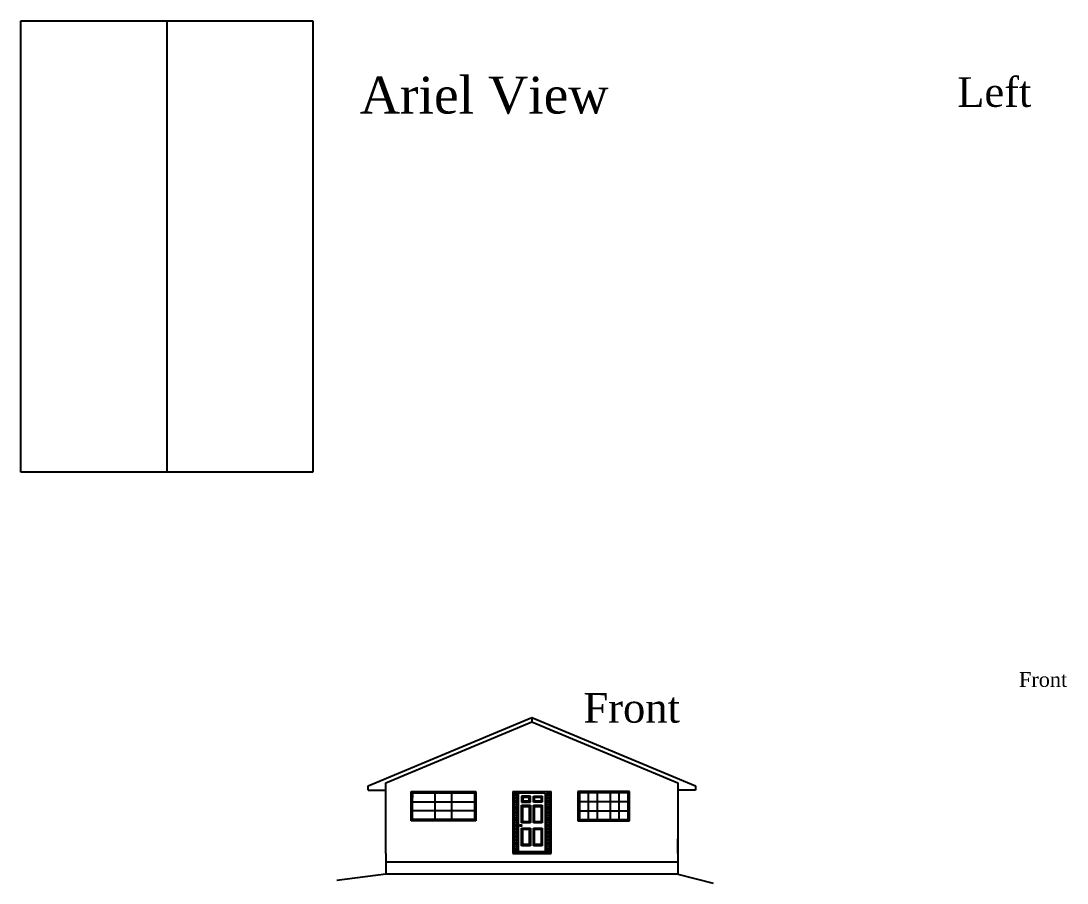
# Model space of a CAD drawing. Header units: inches. Extents: x -1736 to 1523, y -803 to 1452.
# Drawn here: x -1736 to -317, y 19 to 1188 of the extents above; entities that cross this region are included whole.
import ezdxf

# ---------------------------------------------------------------- set-up
doc = ezdxf.new("R2010")
doc.units = ezdxf.units.IN
doc.header["$MEASUREMENT"] = 0

msp = doc.modelspace()

# ---------------------------------------------------------------- linework, layer by layer
for p, q in [((-1736.1259, 1188.4583), (-1340.1259, 1188.4583)), ((-1736.1259, 576.4583), (-1736.1259, 1188.4583)), ((-1538.1259, 1188.4583), (-1538.1259, 576.4583)), ((-1340.1259, 1188.4583), (-1340.1259, 576.4583)), ((-1340.1259, 576.4583), (-1736.1259, 576.4583)), ((-1264.8272, 150.9825), (-1042.8436, 243.4893)), ((-1042.8436, 243.4893), (-820.8272, 150.9825)), ((-1042.8436, 243.4893), (-1042.8272, 237.5241)), ((-1240.8272, 155.0241), (-1042.8272, 237.5241)), ((-1042.8272, 237.5241), (-844.8272, 155.0241)), ((-1264.8272, 145.0241), (-1264.8272, 150.9825)), ((-1264.8272, 145.0241), (-1240.8272, 145.0241)), ((-1240.8272, 59.0241), (-1240.8272, 155.0241)), ((-1206.8272, 143.0672), (-1118.8272, 143.0672)), ((-1206.8272, 103.0672), (-1206.8272, 143.0672)), ((-1204.8272, 141.0672), (-1206.8272, 143.0672)), ((-1120.8272, 141.0672), (-1118.8272, 143.0672)), ((-1118.8272, 143.0672), (-1118.8272, 103.0672)), ((-1068.8272, 143.0469), (-1068.8272, 59.0241)), ((-1068.8272, 143.0469), (-1066.8272, 141.0437)), ((-1068.8272, 143.0469), (-1016.8272, 143.0258)), ((-1018.8272, 141.0241), (-1016.8272, 143.0258)), ((-1016.8272, 59.0241), (-1016.8272, 143.0258)), ((-910.3272, 143.0672), (-980.3272, 143.0672)), ((-980.3272, 143.0672), (-980.3272, 103.0672)), ((-978.3272, 141.0672), (-980.3272, 143.0672)), ((-912.3272, 141.0672), (-910.3272, 143.0672)), ((-910.3272, 103.0672), (-910.3272, 143.0672)), ((-844.8272, 155.0241), (-844.8272, 31.0241)), ((-820.8272, 145.0241), (-844.8272, 145.0241)), ((-820.8272, 150.9825), (-820.8272, 145.0241)), ((-1204.8272, 105.0672), (-1204.8272, 141.0672)), ((-1204.8272, 141.0672), (-1120.8272, 141.0672)), ((-1204.8272, 129.0672), (-1120.8272, 129.0672)), ((-1204.7838, 139.0241), (-1204.786, 135.0241)), ((-1173.8272, 105.0672), (-1173.8272, 141.0672)), ((-1151.8272, 141.0672), (-1151.8272, 105.0672)), ((-1120.8272, 141.0672), (-1120.8272, 105.0672)), ((-1066.8272, 141.0437), (-1066.8272, 61.0469)), ((-1062.7827, 141.0437), (-1066.8272, 141.0437)), ((-1066.8272, 139.0469), (-1062.7838, 139.0447)), ((-1062.7849, 137.0241), (-1066.8272, 137.0241)), ((-1062.7865, 134.0241), (-1066.8272, 134.0241)), ((-1062.7882, 131.0241), (-1066.8272, 131.0241)), ((-1062.7898, 128.0241), (-1066.8272, 128.0241)), ((-1062.8261, 61.0448), (-1062.7827, 141.0437)), ((-1060.8261, 61.0437), (-1060.7827, 141.0437)), ((-1024.7827, 141.0241), (-1060.7827, 141.0437)), ((-1060.7827, 141.0437), (-1024.7827, 141.0241)), ((-1056.785, 136.7915), (-1056.7895, 128.5415)), ((-1055.1886, 130.1406), (-1056.7895, 128.5415)), ((-1056.7895, 128.5415), (-1044.7895, 128.535)), ((-1044.785, 136.785), (-1056.785, 136.7915)), ((-1055.1859, 135.1906), (-1056.785, 136.7915)), ((-1056.5851, 136.5914), (-1056.5894, 128.7414)), ((-1056.5894, 128.7414), (-1044.9894, 128.7351)), ((-1044.9852, 136.5851), (-1056.5851, 136.5914)), ((-1056.3853, 136.3913), (-1056.3893, 128.9413)), ((-1056.3893, 128.9413), (-1045.1893, 128.9352)), ((-1045.1853, 136.3852), (-1056.3853, 136.3913)), ((-1056.1854, 136.1912), (-1056.1892, 129.1412)), ((-1056.1892, 129.1412), (-1045.3892, 129.1353)), ((-1045.3854, 136.1853), (-1056.1854, 136.1912)), ((-1055.4888, 129.8408), (-1055.4857, 135.4908)), ((-1046.0888, 129.8357), (-1055.4888, 129.8408)), ((-1055.4857, 135.4908), (-1046.0857, 135.4857)), ((-1055.1859, 135.1906), (-1055.1886, 130.1406)), ((-1055.1886, 130.1406), (-1046.3886, 130.1359)), ((-1046.3859, 135.1859), (-1055.1859, 135.1906)), ((-1046.3886, 130.1359), (-1046.3859, 135.1859)), ((-1046.3886, 130.1359), (-1044.7895, 128.535)), ((-1044.785, 136.785), (-1046.3859, 135.1859)), ((-1046.0859, 135.1857), (-1046.0888, 129.8357)), ((-1046.0857, 135.4857), (-1046.0859, 135.1857)), ((-1045.3892, 129.1353), (-1045.3854, 136.1853)), ((-1045.1893, 128.9352), (-1045.1853, 136.3852)), ((-1044.9894, 128.7351), (-1044.9852, 136.5851)), ((-1044.7895, 128.535), (-1044.785, 136.785)), ((-1040.7895, 128.5328), (-1040.785, 136.7828)), ((-1039.1886, 130.1319), (-1040.7895, 128.5328)), ((-1028.7895, 128.5263), (-1040.7895, 128.5328)), ((-1040.785, 136.7828), (-1028.785, 136.7763)), ((-1039.1859, 135.1819), (-1040.785, 136.7828)), ((-1040.785, 136.7828), (-1028.785, 136.7763)), ((-1040.5894, 128.7327), (-1040.5852, 136.5827)), ((-1028.9894, 128.7264), (-1040.5894, 128.7327)), ((-1040.5852, 136.5827), (-1028.9852, 136.5764)), ((-1040.3893, 128.9326), (-1040.3853, 136.3826)), ((-1029.1893, 128.9265), (-1040.3893, 128.9326)), ((-1040.3853, 136.3826), (-1029.1853, 136.3765)), ((-1040.1692, 129.1525), (-1040.1654, 136.1625)), ((-1029.4092, 129.1466), (-1040.1692, 129.1525)), ((-1040.1654, 136.1625), (-1029.4054, 136.1566)), ((-1039.4888, 129.8321), (-1039.4857, 135.4821)), ((-1030.0888, 129.827), (-1039.4888, 129.8321)), ((-1039.4857, 135.4821), (-1030.0857, 135.477)), ((-1039.1886, 130.1319), (-1039.1859, 135.1819)), ((-1030.3887, 130.1272), (-1039.1886, 130.1319)), ((-1039.1859, 135.1819), (-1030.3859, 135.1772)), ((-1030.3859, 135.1772), (-1030.3887, 130.1272)), ((-1028.7895, 128.5263), (-1030.3887, 130.1272)), ((-1028.785, 136.7763), (-1030.3859, 135.1772)), ((-1030.0859, 135.177), (-1030.0888, 129.827)), ((-1030.0857, 135.477), (-1030.0859, 135.177)), ((-1029.4054, 136.1566), (-1029.4092, 129.1466)), ((-1028.785, 136.7763), (-1029.405, 136.7766)), ((-1029.1853, 136.3765), (-1029.1893, 128.9265)), ((-1028.9852, 136.5764), (-1028.9894, 128.7264)), ((-1028.785, 136.7763), (-1028.7895, 128.5263)), ((-1028.785, 136.7763), (-1028.7854, 136.1563)), ((-1024.7827, 141.0241), (-1028.7827, 141.0263)), ((-1024.7827, 141.0241), (-1024.8261, 61.0241)), ((-1022.7827, 141.0241), (-1022.8261, 61.0231)), ((-1018.8272, 128.0241), (-1022.7898, 128.0241)), ((-1018.8272, 131.0241), (-1022.7882, 131.0241)), ((-1018.8272, 134.0241), (-1022.7865, 134.0241)), ((-1018.8272, 137.0241), (-1022.7849, 137.0241)), ((-1018.8272, 139.0209), (-1022.7838, 139.0231)), ((-1022.7827, 141.0241), (-1018.8272, 141.0241)), ((-1018.8272, 61.0209), (-1018.8272, 141.0241)), ((-912.3272, 141.0672), (-978.3272, 141.0672)), ((-978.3272, 141.0672), (-978.3272, 105.0672)), ((-912.3272, 129.0672), (-978.3272, 129.0672)), ((-966.3272, 141.0672), (-966.3272, 105.0672)), ((-954.3272, 141.0672), (-954.3272, 105.0672)), ((-936.3272, 105.0672), (-936.3272, 141.0672)), ((-924.3272, 105.0672), (-924.3272, 141.0672)), ((-912.3272, 105.0672), (-912.3272, 141.0672)), ((-1120.8272, 117.0672), (-1204.8272, 117.0672)), ((-1062.7914, 125.0241), (-1066.8272, 125.0241)), ((-1062.7931, 122.0241), (-1066.8272, 122.0241)), ((-1062.7947, 119.0241), (-1066.8272, 119.0241)), ((-1062.7963, 116.0241), (-1066.8272, 116.0241)), ((-1056.8047, 100.5415), (-1056.7917, 124.5415)), ((-1056.7917, 124.5415), (-1044.7917, 124.535)), ((-1055.1926, 122.9406), (-1056.7917, 124.5415)), ((-1056.6046, 100.7414), (-1056.5918, 124.3414)), ((-1056.5918, 124.3414), (-1044.9918, 124.3351)), ((-1056.4045, 100.9413), (-1056.3919, 124.1413)), ((-1056.3919, 124.1413), (-1045.1919, 124.1352)), ((-1056.2044, 101.1412), (-1056.192, 123.9412)), ((-1056.192, 123.9412), (-1045.392, 123.9353)), ((-1055.504, 101.8408), (-1055.4924, 123.2408)), ((-1055.4924, 123.2408), (-1046.0924, 123.2357)), ((-1055.2038, 102.1406), (-1055.1926, 122.9406)), ((-1055.1926, 122.9406), (-1046.3926, 122.9359)), ((-1046.3926, 122.9359), (-1046.4038, 102.1359)), ((-1044.7917, 124.535), (-1046.3926, 122.9359)), ((-1046.0926, 122.9357), (-1046.104, 101.8357)), ((-1046.0924, 123.2357), (-1046.0926, 122.9357)), ((-1045.392, 123.9353), (-1045.4044, 101.1353)), ((-1045.1919, 124.1352), (-1045.2045, 100.9352)), ((-1044.9918, 124.3351), (-1045.0046, 100.7351)), ((-1044.7917, 124.535), (-1044.8047, 100.535)), ((-1040.8047, 100.5328), (-1040.7917, 124.5328)), ((-1040.7917, 124.5328), (-1028.7917, 124.5263)), ((-1039.1926, 122.9319), (-1040.7917, 124.5328)), ((-1040.6046, 100.7327), (-1040.5918, 124.3327)), ((-1040.5918, 124.3327), (-1028.9918, 124.3264)), ((-1040.4045, 100.9326), (-1040.3919, 124.1326)), ((-1040.3919, 124.1326), (-1029.1919, 124.1265)), ((-1040.2044, 101.1325), (-1040.192, 123.9325)), ((-1040.192, 123.9325), (-1029.392, 123.9266)), ((-1039.504, 101.8321), (-1039.4924, 123.2321)), ((-1039.4924, 123.2321), (-1030.0924, 123.227)), ((-1039.2038, 102.132), (-1039.1926, 122.9319)), ((-1039.1926, 122.9319), (-1030.3926, 122.9272)), ((-1030.3926, 122.9272), (-1030.4038, 102.1272)), ((-1028.7917, 124.5263), (-1030.3926, 122.9272)), ((-1030.0926, 122.927), (-1030.104, 101.827)), ((-1030.0924, 123.227), (-1030.0926, 122.927)), ((-1029.392, 123.9266), (-1029.4044, 101.1266)), ((-1029.1919, 124.1265), (-1029.2045, 100.9265)), ((-1028.9918, 124.3264), (-1029.0046, 100.7264)), ((-1028.9918, 124.3264), (-1029.0046, 100.7264)), ((-1028.7917, 124.5263), (-1028.8047, 100.5263)), ((-1018.8272, 116.0241), (-1022.7963, 116.0241)), ((-1018.8272, 119.0241), (-1022.7947, 119.0241)), ((-1018.8272, 122.0241), (-1022.793, 122.0241)), ((-1018.8272, 125.0241), (-1022.7914, 125.0241)), ((-978.3272, 117.0672), (-912.3272, 117.0672)), ((-1118.8272, 105.0672), (-1206.8272, 105.0672)), ((-1118.8272, 103.0672), (-1206.8272, 103.0672)), ((-1062.7979, 113.0241), (-1066.8272, 113.0241)), ((-1062.7996, 110.0241), (-1066.8272, 110.0241)), ((-1062.8012, 107.0241), (-1066.8272, 107.0241)), ((-1062.8028, 104.0241), (-1066.8272, 104.0241)), ((-1062.8044, 101.0241), (-1066.8272, 101.0241)), ((-1055.2038, 102.1406), (-1056.8047, 100.5415)), ((-1044.8047, 100.535), (-1056.8047, 100.5415)), ((-1045.0046, 100.7351), (-1056.6046, 100.7414)), ((-1045.2045, 100.9352), (-1056.4045, 100.9413)), ((-1045.4044, 101.1353), (-1056.2044, 101.1412)), ((-1046.104, 101.8357), (-1055.504, 101.8408)), ((-1046.4038, 102.1359), (-1055.2038, 102.1406)), ((-1044.8047, 100.535), (-1046.4038, 102.1359)), ((-1039.2038, 102.132), (-1040.8047, 100.5328)), ((-1028.8047, 100.5263), (-1040.8047, 100.5328)), ((-1029.0046, 100.7264), (-1040.6046, 100.7327)), ((-1029.2045, 100.9265), (-1040.4045, 100.9326)), ((-1029.4044, 101.1266), (-1040.2044, 101.1325)), ((-1030.104, 101.827), (-1039.504, 101.8321)), ((-1030.4038, 102.1272), (-1039.2038, 102.132)), ((-1028.8047, 100.5263), (-1030.4038, 102.1272)), ((-1018.8272, 101.0241), (-1022.8044, 101.0241)), ((-1018.8272, 104.0241), (-1022.8028, 104.0241)), ((-1018.8272, 107.0241), (-1022.8012, 107.0241)), ((-1018.8272, 110.0241), (-1022.7996, 110.0241)), ((-1018.8272, 113.0241), (-1022.7979, 113.0241)), ((-980.3272, 105.0672), (-910.3272, 105.0672)), ((-980.3272, 103.0672), (-910.3272, 103.0672)), ((-1062.8061, 98.0241), (-1066.8272, 98.0241)), ((-1062.8077, 95.0241), (-1066.8272, 95.0241)), ((-1062.8093, 92.0241), (-1066.8272, 92.0241)), ((-1062.8109, 89.0241), (-1066.8272, 89.0241)), ((-1062.8126, 86.0241), (-1066.8272, 86.0241)), ((-1056.8215, 69.5415), (-1056.8085, 93.5415)), ((-1056.8085, 93.5415), (-1044.8085, 93.535)), ((-1055.2094, 91.9406), (-1056.8085, 93.5415)), ((-1056.6214, 69.7414), (-1056.6085, 93.5414)), ((-1056.6214, 69.7414), (-1056.6085, 93.5414)), ((-1056.6214, 69.7414), (-1056.6086, 93.3414)), ((-1056.6086, 93.3414), (-1045.0086, 93.3351)), ((-1056.4213, 69.9413), (-1056.4087, 93.1413)), ((-1056.4087, 93.1413), (-1045.2087, 93.1352)), ((-1056.2212, 70.1412), (-1056.2088, 92.9412)), ((-1056.2088, 92.9412), (-1045.4088, 92.9353)), ((-1055.5208, 70.8408), (-1055.5092, 92.2408)), ((-1055.5092, 92.2408), (-1046.1092, 92.2357)), ((-1055.2206, 71.1406), (-1055.2094, 91.9406)), ((-1055.2094, 91.9406), (-1046.4094, 91.9359)), ((-1046.4094, 91.9359), (-1046.4206, 71.1359)), ((-1046.4094, 91.9359), (-1044.8085, 93.535)), ((-1046.1094, 91.9357), (-1046.1208, 70.8357)), ((-1046.1092, 92.2357), (-1046.1094, 91.9357)), ((-1045.4088, 92.9353), (-1045.4212, 70.1353)), ((-1045.2087, 93.1352), (-1045.2213, 69.9352)), ((-1045.0086, 93.3351), (-1045.0214, 69.7351)), ((-1044.8085, 93.535), (-1044.8215, 69.535)), ((-1044.8085, 93.535), (-1044.8215, 69.535)), ((-1040.8215, 69.5328), (-1040.8085, 93.5328)), ((-1040.8085, 93.5328), (-1028.8085, 93.5263)), ((-1039.2094, 91.932), (-1040.8085, 93.5328)), ((-1040.6214, 69.7327), (-1040.6086, 93.3327)), ((-1040.6214, 69.7327), (-1040.6086, 93.3327)), ((-1040.6086, 93.3327), (-1029.0086, 93.3264)), ((-1040.4213, 69.9326), (-1040.4087, 93.1326)), ((-1040.4087, 93.1326), (-1029.2087, 93.1265)), ((-1040.2212, 70.1325), (-1040.2088, 92.9325)), ((-1040.2088, 92.9325), (-1029.4088, 92.9266)), ((-1039.5208, 70.8321), (-1039.5092, 92.2321)), ((-1039.5092, 92.2321), (-1030.1092, 92.227)), ((-1039.2206, 71.132), (-1039.2094, 91.932)), ((-1039.2094, 91.932), (-1030.4094, 91.9272)), ((-1030.4094, 91.9272), (-1030.4206, 71.1272)), ((-1028.8085, 93.5263), (-1030.4094, 91.9272)), ((-1030.1094, 91.927), (-1030.1208, 70.827)), ((-1030.1092, 92.227), (-1030.1094, 91.927)), ((-1029.4088, 92.9266), (-1029.4212, 70.1266)), ((-1029.2087, 93.1265), (-1029.2213, 69.9265)), ((-1029.0086, 93.3264), (-1029.0214, 69.7264)), ((-1028.8085, 93.5263), (-1028.8215, 69.5263)), ((-1018.8272, 86.0241), (-1022.8126, 86.0241)), ((-1018.8272, 89.0241), (-1022.8109, 89.0241)), ((-1018.8272, 92.0241), (-1022.8093, 92.0241)), ((-1018.8272, 95.0241), (-1022.8077, 95.0241)), ((-1018.8272, 98.0241), (-1022.8061, 98.0241)), ((-1240.8272, 59.0241), (-1240.8272, 75.057)), ((-1062.8142, 83.0241), (-1066.8272, 83.0241)), ((-1062.8158, 80.0241), (-1066.8272, 80.0241)), ((-1062.8175, 77.0241), (-1066.8272, 77.0241)), ((-1062.8191, 74.0241), (-1066.8272, 74.0241)), ((-1062.8207, 71.0241), (-1066.8272, 71.0241)), ((-1056.8215, 69.5415), (-1055.2206, 71.1406)), ((-1046.4206, 71.1359), (-1055.2206, 71.1406)), ((-1044.8215, 69.535), (-1046.4206, 71.1359)), ((-1039.2206, 71.132), (-1040.8215, 69.5328)), ((-1030.4206, 71.1272), (-1039.2206, 71.132)), ((-1028.8215, 69.5263), (-1030.4206, 71.1272)), ((-1018.8272, 71.0241), (-1022.8207, 71.0241)), ((-1018.8272, 74.0241), (-1022.8191, 74.0241)), ((-1018.8272, 77.0241), (-1022.8174, 77.0241)), ((-1018.8272, 80.0241), (-1022.8158, 80.0241)), ((-1018.8272, 83.0241), (-1022.8142, 83.0241)), ((-844.8272, 59.0241), (-844.8272, 79.0195)), ((-1240.8272, 59.0439), (-1240.8272, 31.0241)), ((-1016.8272, 61.0198), (-1068.8272, 61.048)), ((-1068.8272, 59.0241), (-1016.8272, 59.0241)), ((-1062.8223, 68.0241), (-1066.8272, 68.0241)), ((-1062.824, 65.0241), (-1066.8272, 65.0241)), ((-1062.8256, 62.0241), (-1066.8272, 62.0241)), ((-1060.8272, 62.0241), (-1060.8272, 61.0437)), ((-1044.8215, 69.535), (-1056.8215, 69.5415)), ((-1045.0214, 69.7351), (-1056.6214, 69.7414)), ((-1045.2213, 69.9352), (-1056.4213, 69.9413)), ((-1045.4212, 70.1353), (-1056.2212, 70.1412)), ((-1046.1208, 70.8357), (-1055.5208, 70.8408)), ((-1028.8215, 69.5263), (-1040.8215, 69.5328)), ((-1029.0214, 69.7264), (-1040.6214, 69.7327)), ((-1029.2213, 69.9265), (-1040.4213, 69.9326)), ((-1029.4212, 70.1266), (-1040.2212, 70.1325)), ((-1030.1208, 70.827), (-1039.5208, 70.8321)), ((-1018.8272, 62.0241), (-1022.8256, 62.0241)), ((-1018.8272, 65.0241), (-1022.824, 65.0241)), ((-1018.8272, 68.0241), (-1022.8223, 68.0241)), ((-844.8272, 47.0241), (-1240.8272, 47.0241)), ((-1240.8272, 31.0241), (-1307.5016, 22.2765)), ((-844.8272, 31.0241), (-1240.8272, 31.0241)), ((-844.8272, 31.0241), (-796.6269, 18.8381))]:
    msp.add_line(p, q)
msp.add_circle((-1057.8067, 96.922), 1)

# ---------------------------------------------------------------- texts
at = {"attachment_point": 1}
for s, insert, char_height, width in [('{\\fTimes New Roman|b0|i0|c186|p18;Ariel View}', (-1276.3116, 1112.8391), 50, 367.927025), ('{\\fTimes New Roman|b0|i0|c186|p18;Left}', (-465.6217, 1111.9112), 40, 203.945607), ('{\\fTimes New Roman|b0|i0|c0|p18;Front}', (-381.8877, 304.9732), 20, 64.638004), ('{\\fTimes New Roman|b0|i0|c186|p18;Front}', (-972.8389, 276.5079), 40, 293.176981)]:
    msp.add_mtext(s, dxfattribs=dict(at, insert=insert, char_height=char_height, width=width))

doc.saveas('drawing.dxf')
